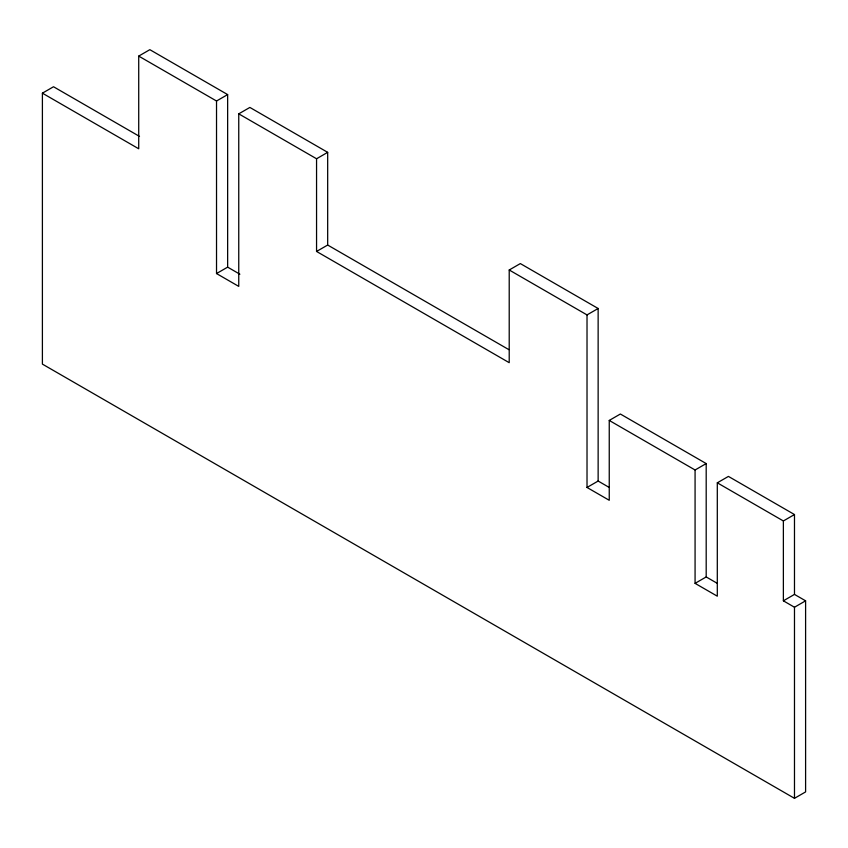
<?xml version="1.0" encoding="UTF-8"?>
<svg xmlns="http://www.w3.org/2000/svg" width="848" height="848" viewBox="0 0 848 848"><rect width="100%" height="100%" fill="white"/><g stroke="black" fill="none" stroke-linecap="round" stroke-linejoin="round"><path stroke-width="1.27" d="M42.4 93.174L138.722 148.782L138.722 56.095L216.526 101.007L216.526 273.554L238.754 286.391L238.754 113.844L316.558 158.767L316.558 251.453L509.213 362.679L509.213 269.993L587.017 314.915L587.017 487.462L609.246 500.288L609.246 420.438L695.074 469.993L695.074 583.36L717.302 596.186L717.302 482.819L783.372 520.969L783.372 600.819L794.481 594.406L805.6 600.819L805.6 791.905L794.481 798.328L42.4 364.11L42.4 93.174L53.519 86.75L139.517 136.411M138.722 56.095L149.842 49.672L227.646 94.594L227.646 267.141L239.867 274.201M216.526 101.007L227.646 94.594M238.754 113.844L249.874 107.431L327.678 152.343L327.678 245.04L508.864 349.641M316.558 158.767L327.678 152.343M216.526 273.554L227.646 267.141M316.558 251.453L327.678 245.04M509.213 269.993L520.333 263.58L598.137 308.492L598.137 481.039L609.246 487.462M587.017 314.915L598.137 308.492M609.246 420.438L620.365 414.015L706.193 463.57L706.193 576.937L695.074 583.36M587.017 487.462L598.137 481.039M695.074 469.993L706.193 463.57M717.302 482.819L728.421 476.406L794.481 514.545L794.481 594.406M783.372 520.969L794.481 514.545M783.372 600.819L794.481 607.242L805.6 600.819M706.193 576.937L717.302 583.36M794.481 607.242L794.481 798.328"/></g></svg>
